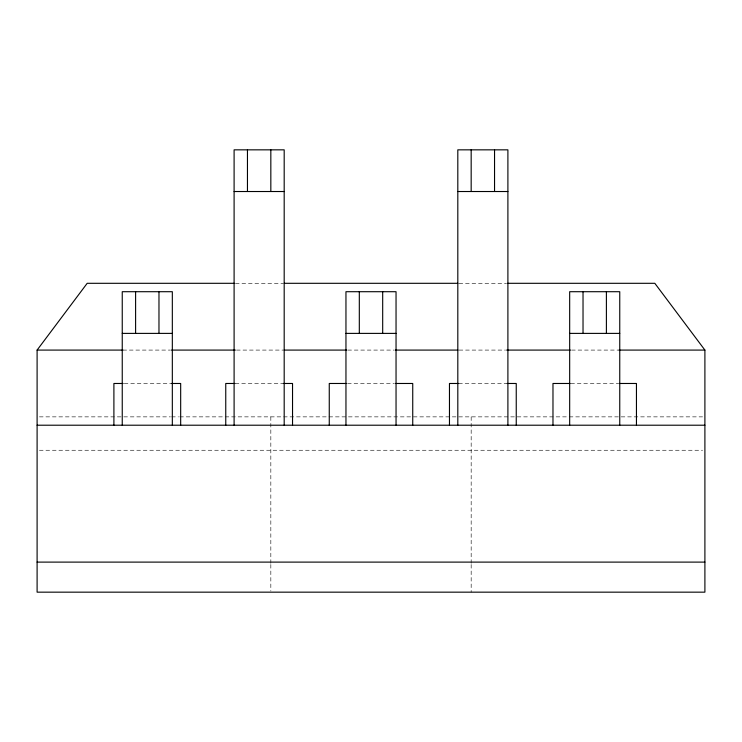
<?xml version="1.0" encoding="UTF-8"?>
<svg xmlns="http://www.w3.org/2000/svg" width="742" height="742" viewBox="0 0 742 742"><rect width="100%" height="100%" fill="white"/><g stroke="black" fill="none" stroke-linecap="round" stroke-linejoin="round"><path stroke-width="0.56" stroke-dasharray="3.71 2.78" d="M235.464 283.305L282.962 283.305M459.038 283.305L506.536 283.305M122.894 350.085L170.428 350.085M236.512 350.085L282.887 350.085M347.812 350.085L394.188 350.085M459.113 350.085L505.488 350.085M571.572 350.085L619.106 350.085M124.257 383.475L171.189 383.475M235.242 383.475L283.323 383.475M347.562 383.475L394.438 383.475M458.677 383.475L506.758 383.475M570.811 383.475L618.615 383.475M39.419 416.865L170.428 416.865M171.588 416.865L178.544 416.865M179.703 416.865L568.094 416.865M569.253 416.865L702.581 416.865M39.419 450.255L702.581 450.255M471.17 416.865L471.17 563.336M471.17 564.486L471.17 592.162M270.83 416.865L270.83 563.336M270.83 564.486L270.83 591.012"/><path stroke-width="1.11" d="M507.695 283.305L654.815 283.305L704.9 350.085L704.9 592.162L37.1 592.162L37.1 350.085L87.185 283.305L234.305 283.305M234.101 191.519L284.186 191.519M457.814 191.519L507.899 191.519M284.121 283.305L457.879 283.305M122.245 333.39L172.329 333.39M345.957 333.39L396.043 333.39M569.671 333.39L619.755 333.39M37.1 350.085L122.894 350.085M171.588 350.085L235.353 350.085M284.047 350.085L346.653 350.085M395.347 350.085L457.953 350.085M506.647 350.085L570.413 350.085M619.106 350.085L704.9 350.085M123.107 383.475L113.897 383.475L113.897 425.212M171.467 383.475L180.677 383.475L180.677 425.212M234.964 383.475L225.754 383.475L225.754 425.212M283.323 383.475L292.534 383.475L292.534 425.212M346.412 383.475L329.262 383.475L329.262 425.212M395.588 383.475L412.738 383.475L412.738 425.212M458.677 383.475L449.466 383.475L449.466 425.212M507.036 383.475L516.246 383.475L516.246 425.212M570.125 383.475L552.976 383.475L552.976 425.212M619.301 383.475L636.451 383.475L636.451 425.212M37.1 425.212L704.9 425.212M37.1 562.111L704.9 562.111M619.755 425.212L619.755 291.708L569.671 291.708L569.671 425.212M606.399 291.708L606.399 333.39M583.027 291.708L583.027 333.39M507.899 425.212L507.899 149.838L457.814 149.838L457.814 425.212M494.543 149.838L494.543 191.519M471.17 149.838L471.17 191.519M396.043 425.212L396.043 291.708L345.957 291.708L345.957 425.212M382.687 291.708L382.687 333.39M359.313 291.708L359.313 333.39M284.186 425.212L284.186 149.838L234.101 149.838L234.101 425.212M270.83 149.838L270.83 191.519M247.457 149.838L247.457 191.519M172.329 425.212L172.329 291.708L122.245 291.708L122.245 425.212M158.974 291.708L158.974 333.39M135.6 291.708L135.6 333.39"/></g></svg>
